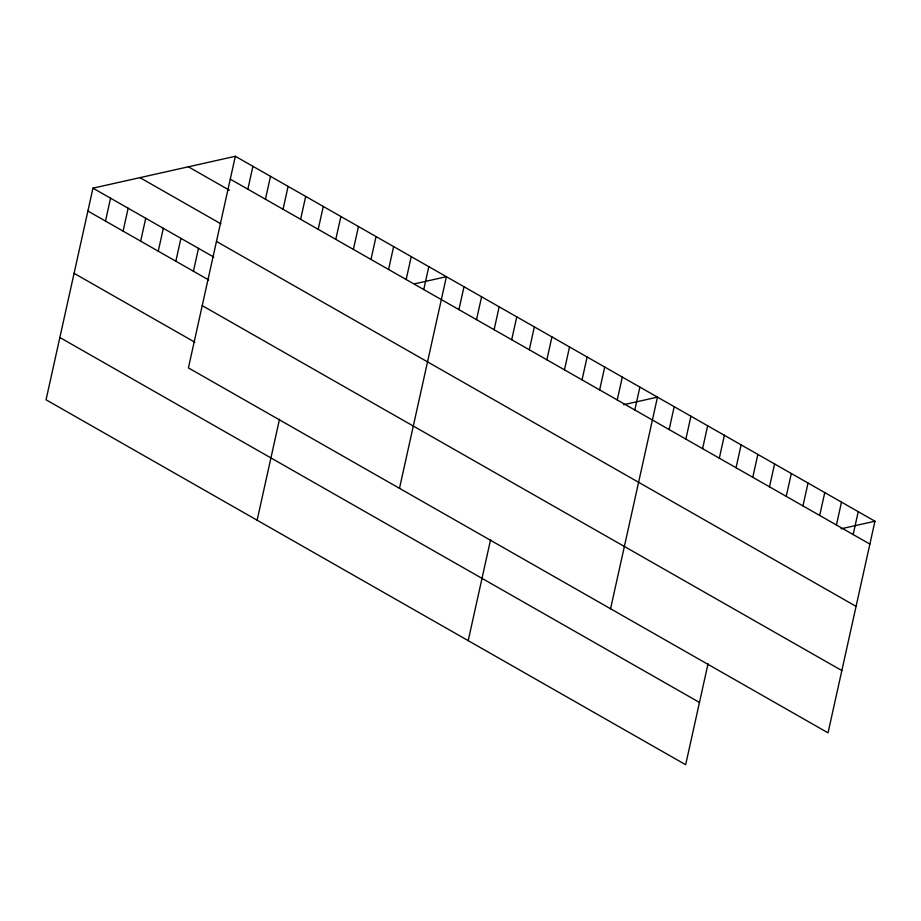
<?xml version="1.0" encoding="UTF-8"?>
<svg xmlns="http://www.w3.org/2000/svg" width="921" height="921" viewBox="0 0 921 921"><rect width="100%" height="100%" fill="white"/><g stroke="black" fill="none" stroke-linecap="round" stroke-linejoin="round"><path stroke-width="1.38" d="M235.339 156.282L188.414 367.905L828.037 732.84L874.95 521.217L235.339 156.282L92.963 188.16L46.05 399.783L685.661 764.718L708.065 663.661M105.489 221.075L110.555 198.199M123.069 231.113L128.146 208.227M140.66 241.141L145.737 218.265M158.251 251.18L163.328 228.304M175.842 261.219L180.919 238.343M193.433 271.246L198.499 248.371M247.853 189.196L252.918 166.31M265.444 199.224L270.509 176.348M283.035 209.263L288.1 186.387M300.626 219.302L305.691 196.426M318.206 229.329L323.283 206.454M257.12 520.215L279.524 419.159M335.797 239.368L340.874 216.493M353.388 249.407L358.465 226.531M370.979 259.446L376.044 236.57M388.57 269.473L393.635 246.598M406.161 279.512L411.227 256.637M423.752 289.551L428.818 266.676M399.495 488.337L446.409 276.703L415.083 283.726M458.923 309.617L464 286.742M476.514 319.656L481.591 296.781M494.105 329.695L499.17 306.82M511.696 339.722L516.762 316.847M529.287 349.761L534.353 326.886M468.202 640.648L490.605 539.579M546.867 359.8L551.944 336.925M564.458 369.839L569.535 346.952M582.049 379.866L587.126 356.991M599.64 389.905L604.717 367.03M617.231 399.944L622.297 377.069M634.822 409.983L639.888 387.096M610.565 608.758L657.479 397.135L623.552 404.733M669.141 429.554L674.207 406.679M685.869 439.098L690.934 416.223M702.596 448.642L707.662 425.767M719.324 458.186L724.39 435.311M736.052 467.73L741.117 444.855M752.779 477.285L757.856 454.398M769.507 486.829L774.584 463.942M786.235 496.373L791.312 473.498M802.962 505.917L808.039 483.041M819.69 515.461L824.767 492.585M836.418 525.005L841.495 502.129M853.145 534.548L858.222 511.673M841.023 528.815L874.95 521.217M230.262 179.158L869.873 544.092M188.356 166.805L229.398 190.221M139.946 177.638L220.856 223.803M216.458 241.44L856.07 606.375M92.963 188.16L213.753 257.074M87.898 211.036L208.676 279.949M202.229 305.622L841.84 670.557M74.083 273.318L194.872 342.232M59.853 337.5L699.476 702.435"/></g></svg>
